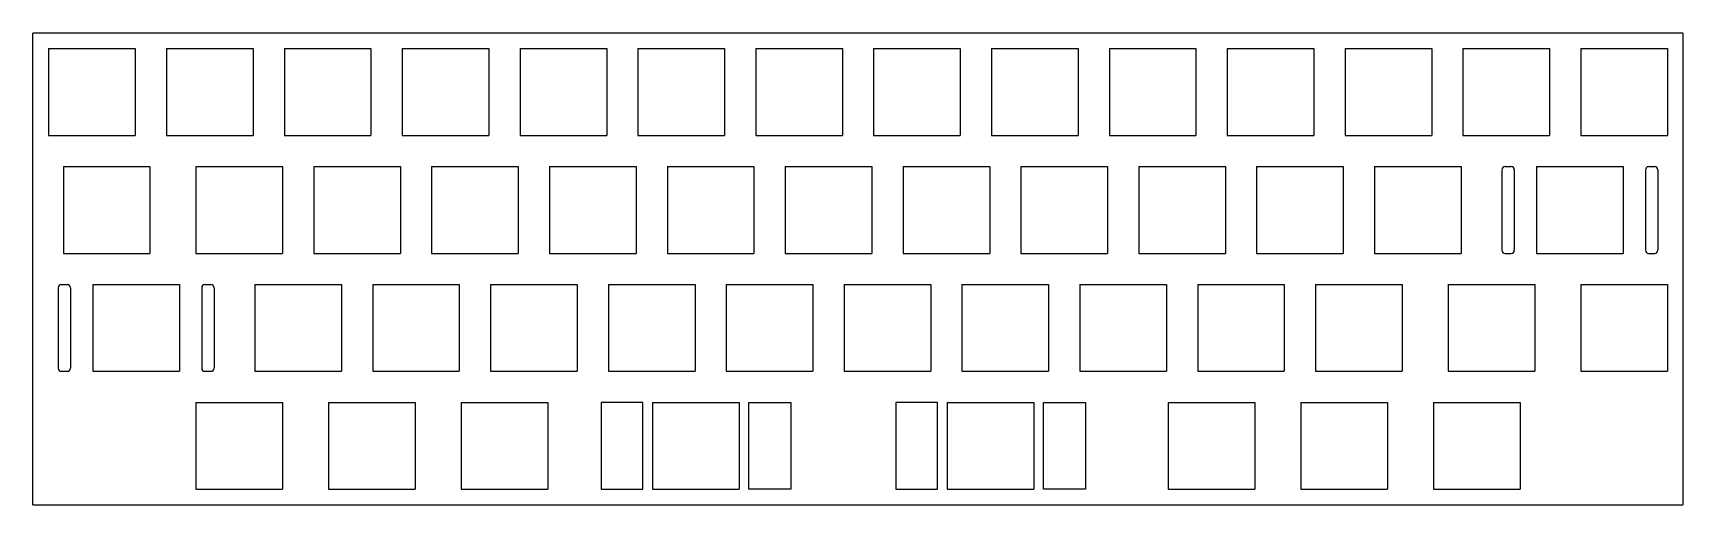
# Model space of a CAD drawing. Header units: millimetres. Extents: x 9 to 275, y 37 to 114.
import ezdxf

# ---------------------------------------------------------------- set-up
doc = ezdxf.new("R2010")
doc.units = ezdxf.units.MM

msp = doc.modelspace()

# ---------------------------------------------------------------- linework, layer by layer
for p, q in [((275.27, 113.69), (8.57, 113.69)), ((8.57, 37.49), (8.57, 113.69)), ((275.27, 113.69), (275.27, 37.49)), ((11.1, 111.17), (25.1, 111.17)), ((11.1, 111.17), (11.1, 97.17)), ((25.1, 111.17), (25.1, 97.17)), ((30.15, 111.17), (44.15, 111.17)), ((30.15, 111.17), (30.15, 97.17)), ((44.15, 111.17), (44.15, 97.17)), ((49.2, 111.17), (63.2, 111.17)), ((49.2, 111.17), (49.2, 97.17)), ((63.2, 111.17), (63.2, 97.17)), ((68.25, 111.17), (82.25, 111.17)), ((68.25, 111.17), (68.25, 97.17)), ((82.25, 111.17), (82.25, 97.17)), ((87.3, 111.17), (101.3, 111.17)), ((87.3, 111.17), (87.3, 97.17)), ((101.3, 111.17), (101.3, 97.17)), ((106.35, 111.17), (120.35, 111.17)), ((106.35, 111.17), (106.35, 97.17)), ((120.35, 111.17), (120.35, 97.17)), ((125.4, 111.17), (139.4, 111.17)), ((125.4, 111.17), (125.4, 97.17)), ((139.4, 111.17), (139.4, 97.17)), ((144.45, 111.17), (158.45, 111.17)), ((144.45, 111.17), (144.45, 97.17)), ((158.45, 111.17), (158.45, 97.17)), ((163.5, 111.17), (177.5, 111.17)), ((163.5, 111.17), (163.5, 97.17)), ((177.5, 111.17), (177.5, 97.17)), ((182.55, 111.17), (196.55, 111.17)), ((182.55, 111.17), (182.55, 97.17)), ((196.55, 111.17), (196.55, 97.17)), ((201.6, 111.17), (215.6, 111.17)), ((201.6, 111.17), (201.6, 97.17)), ((215.6, 111.17), (215.6, 97.17)), ((220.65, 111.17), (234.65, 111.17)), ((220.65, 111.17), (220.65, 97.17)), ((234.65, 111.17), (234.65, 97.17)), ((239.7, 111.17), (253.7, 111.17)), ((239.7, 111.17), (239.7, 97.17)), ((253.7, 111.17), (253.7, 97.17)), ((258.75, 111.17), (272.75, 111.17)), ((258.75, 111.17), (258.75, 97.17)), ((272.75, 111.17), (272.75, 97.17)), ((11.1, 97.17), (25.1, 97.17)), ((30.15, 97.17), (44.15, 97.17)), ((49.2, 97.17), (63.2, 97.17)), ((68.25, 97.17), (82.25, 97.17)), ((87.3, 97.17), (101.3, 97.17)), ((106.35, 97.17), (120.35, 97.17)), ((125.4, 97.17), (139.4, 97.17)), ((144.45, 97.17), (158.45, 97.17)), ((163.5, 97.17), (177.5, 97.17)), ((182.55, 97.17), (196.55, 97.17)), ((201.6, 97.17), (215.6, 97.17)), ((220.65, 97.17), (234.65, 97.17)), ((239.7, 97.17), (253.7, 97.17)), ((258.75, 97.17), (272.75, 97.17)), ((13.48, 92.12), (27.48, 92.12)), ((13.48, 92.12), (13.48, 78.12)), ((27.48, 92.12), (27.48, 78.12)), ((34.91, 92.12), (48.91, 92.12)), ((34.91, 92.12), (34.91, 78.12)), ((48.91, 92.12), (48.91, 78.12)), ((53.96, 92.12), (67.96, 92.12)), ((53.96, 92.12), (53.96, 78.12)), ((67.96, 92.12), (67.96, 78.12)), ((73.01, 92.12), (87.01, 92.12)), ((73.01, 92.12), (73.01, 78.12)), ((87.01, 92.12), (87.01, 78.12)), ((92.06, 92.12), (106.06, 92.12)), ((92.06, 92.12), (92.06, 78.12)), ((106.06, 92.12), (106.06, 78.12)), ((111.11, 92.12), (125.11, 92.12)), ((111.11, 92.12), (111.11, 78.12)), ((125.11, 92.12), (125.11, 78.12)), ((130.16, 92.12), (144.16, 92.12)), ((130.16, 92.12), (130.16, 78.12)), ((144.16, 92.12), (144.16, 78.12)), ((149.21, 92.12), (163.21, 92.12)), ((149.21, 92.12), (149.21, 78.12)), ((163.21, 92.12), (163.21, 78.12)), ((168.26, 92.12), (182.26, 92.12)), ((168.26, 92.12), (168.26, 78.12)), ((182.26, 92.12), (182.26, 78.12)), ((187.31, 92.12), (201.31, 92.12)), ((187.31, 92.12), (187.31, 78.12)), ((201.31, 92.12), (201.31, 78.12)), ((206.36, 92.12), (220.36, 92.12)), ((206.36, 92.12), (206.36, 78.12)), ((220.36, 92.12), (220.36, 78.12)), ((225.41, 92.12), (239.41, 92.12)), ((225.41, 92.12), (225.41, 78.12)), ((239.41, 92.12), (239.41, 78.12)), ((246, 91.62), (246, 78.62)), ((246.5, 92.12), (247.5, 92.12)), ((248, 91.62), (248, 78.62)), ((251.6, 92.12), (265.6, 92.12)), ((251.6, 92.12), (251.6, 78.12)), ((265.6, 92.12), (265.6, 78.12)), ((269.2, 91.62), (269.2, 78.62)), ((269.7, 92.12), (270.7, 92.12)), ((271.2, 91.62), (271.2, 78.62)), ((13.48, 78.12), (27.48, 78.12)), ((34.91, 78.12), (48.91, 78.12)), ((53.96, 78.12), (67.96, 78.12)), ((73.01, 78.12), (87.01, 78.12)), ((92.06, 78.12), (106.06, 78.12)), ((111.11, 78.12), (125.11, 78.12)), ((130.16, 78.12), (144.16, 78.12)), ((149.21, 78.12), (163.21, 78.12)), ((168.26, 78.12), (182.26, 78.12)), ((187.31, 78.12), (201.31, 78.12)), ((206.36, 78.12), (220.36, 78.12)), ((225.41, 78.12), (239.41, 78.12)), ((246.5, 78.12), (247.5, 78.12)), ((251.6, 78.12), (265.6, 78.12)), ((269.7, 78.12), (270.7, 78.12)), ((12.64, 72.57), (12.64, 59.57)), ((13.14, 73.07), (14.14, 73.07)), ((14.64, 72.57), (14.64, 59.57)), ((18.24, 73.07), (32.24, 73.07)), ((18.24, 73.07), (18.24, 59.07)), ((32.24, 73.07), (32.24, 59.07)), ((35.84, 72.57), (35.84, 59.57)), ((36.34, 73.07), (37.34, 73.07)), ((37.84, 72.57), (37.84, 59.57)), ((44.43, 73.07), (58.43, 73.07)), ((44.43, 73.07), (44.43, 59.07)), ((58.43, 73.07), (58.43, 59.07)), ((63.48, 73.07), (77.48, 73.07)), ((63.48, 73.07), (63.48, 59.07)), ((77.48, 73.07), (77.48, 59.07)), ((82.53, 73.07), (96.53, 73.07)), ((82.53, 73.07), (82.53, 59.07)), ((96.53, 73.07), (96.53, 59.07)), ((101.58, 73.07), (115.58, 73.07)), ((101.58, 73.07), (101.58, 59.07)), ((115.58, 73.07), (115.58, 59.07)), ((120.63, 73.07), (134.63, 73.07)), ((120.63, 73.07), (120.63, 59.07)), ((134.63, 73.07), (134.63, 59.07)), ((139.68, 73.07), (153.68, 73.07)), ((139.68, 73.07), (139.68, 59.07)), ((153.68, 73.07), (153.68, 59.07)), ((158.73, 73.07), (172.73, 73.07)), ((158.73, 73.07), (158.73, 59.07)), ((172.73, 73.07), (172.73, 59.07)), ((177.78, 73.07), (191.78, 73.07)), ((177.78, 73.07), (177.78, 59.07)), ((191.78, 73.07), (191.78, 59.07)), ((196.83, 73.07), (210.83, 73.07)), ((196.83, 73.07), (196.83, 59.07)), ((210.83, 73.07), (210.83, 59.07)), ((215.88, 73.07), (229.88, 73.07)), ((215.88, 73.07), (215.88, 59.07)), ((229.88, 73.07), (229.88, 59.07)), ((237.31, 73.07), (251.31, 73.07)), ((237.31, 73.07), (237.31, 59.07)), ((251.31, 73.07), (251.31, 59.07)), ((258.75, 73.07), (272.75, 73.07)), ((258.75, 73.07), (258.75, 59.07)), ((272.75, 73.07), (272.75, 59.07)), ((13.14, 59.07), (14.14, 59.07)), ((18.24, 59.07), (32.24, 59.07)), ((36.34, 59.07), (37.34, 59.07)), ((44.43, 59.07), (58.43, 59.07)), ((63.48, 59.07), (77.48, 59.07)), ((82.53, 59.07), (96.53, 59.07)), ((101.58, 59.07), (115.58, 59.07)), ((120.63, 59.07), (134.63, 59.07)), ((139.68, 59.07), (153.68, 59.07)), ((158.73, 59.07), (172.73, 59.07)), ((177.78, 59.07), (191.78, 59.07)), ((196.83, 59.07), (210.83, 59.07)), ((215.88, 59.07), (229.88, 59.07)), ((237.31, 59.07), (251.31, 59.07)), ((258.75, 59.07), (272.75, 59.07)), ((34.91, 54.02), (48.91, 54.02)), ((34.91, 54.02), (34.91, 40.02)), ((48.91, 54.02), (48.91, 40.02)), ((56.34, 54.02), (70.34, 54.02)), ((56.34, 54.02), (56.34, 40.02)), ((70.34, 54.02), (70.34, 40.02)), ((77.77, 54.02), (91.77, 54.02)), ((77.77, 54.02), (77.77, 40.02)), ((91.77, 54.02), (91.77, 40.02)), ((100.41, 54.02), (100.41, 40.02)), ((107.16, 54.02), (100.41, 54.02)), ((107.16, 40.02), (107.16, 54.02)), ((108.73, 54.02), (122.73, 54.02)), ((108.73, 54.02), (108.73, 40.02)), ((122.73, 54.02), (122.73, 40.02)), ((124.29, 40.02), (124.29, 54.02)), ((124.29, 54.02), (131.04, 54.02)), ((131.04, 54.02), (131.04, 40.02)), ((148.04, 54.02), (148.04, 40.02)), ((154.79, 54.02), (148.04, 54.02)), ((154.79, 40.02), (154.79, 54.02)), ((156.35, 54.02), (170.35, 54.02)), ((156.35, 54.02), (156.35, 40.02)), ((170.35, 54.02), (170.35, 40.02)), ((171.92, 40.02), (171.92, 54.02)), ((171.92, 54.02), (178.67, 54.02)), ((178.67, 54.02), (178.67, 40.02)), ((192.07, 54.02), (206.07, 54.02)), ((192.07, 54.02), (192.07, 40.02)), ((206.07, 54.02), (206.07, 40.02)), ((213.5, 54.02), (227.5, 54.02)), ((213.5, 54.02), (213.5, 40.02)), ((227.5, 54.02), (227.5, 40.02)), ((234.93, 54.02), (248.93, 54.02)), ((234.93, 54.02), (234.93, 40.02)), ((248.93, 54.02), (248.93, 40.02)), ((34.91, 40.02), (48.91, 40.02)), ((56.34, 40.02), (70.34, 40.02)), ((77.77, 40.02), (91.77, 40.02)), ((100.41, 40.02), (107.16, 40.02)), ((108.73, 40.02), (122.73, 40.02)), ((131.04, 40.02), (124.29, 40.02)), ((148.04, 40.02), (154.79, 40.02)), ((156.35, 40.02), (170.35, 40.02)), ((178.67, 40.02), (171.92, 40.02)), ((192.07, 40.02), (206.07, 40.02)), ((213.5, 40.02), (227.5, 40.02)), ((234.93, 40.02), (248.93, 40.02)), ((8.57, 37.49), (275.27, 37.49))]:
    msp.add_line(p, q)
for centre, radius, start, end in [((11.1, 111.17), 0, 90, 180), ((25.1, 111.17), 0, 0, 90), ((30.15, 111.17), 0, 90, 180), ((44.15, 111.17), 0, 0, 90), ((49.2, 111.17), 0, 90, 180), ((63.2, 111.17), 0, 0, 90), ((68.25, 111.17), 0, 90, 180), ((82.25, 111.17), 0, 0, 90), ((87.3, 111.17), 0, 90, 180), ((101.3, 111.17), 0, 0, 90), ((106.35, 111.17), 0, 90, 180), ((120.35, 111.17), 0, 0, 90), ((125.4, 111.17), 0, 90, 180), ((139.4, 111.17), 0, 0, 90), ((144.45, 111.17), 0, 90, 180), ((158.45, 111.17), 0, 0, 90), ((163.5, 111.17), 0, 90, 180), ((177.5, 111.17), 0, 0, 90), ((182.55, 111.17), 0, 90, 180), ((196.55, 111.17), 0, 0, 90), ((201.6, 111.17), 0, 90, 180), ((215.6, 111.17), 0, 0, 90), ((220.65, 111.17), 0, 90, 180), ((234.65, 111.17), 0, 0, 90), ((239.7, 111.17), 0, 90, 180), ((253.7, 111.17), 0, 0, 90), ((258.75, 111.17), 0, 90, 180), ((11.1, 97.17), 0, 180, 270), ((25.1, 97.17), 0, 270, 0), ((30.15, 97.17), 0, 180, 270), ((44.15, 97.17), 0, 270, 0), ((49.2, 97.17), 0, 180, 270), ((63.2, 97.17), 0, 270, 0), ((68.25, 97.17), 0, 180, 270), ((82.25, 97.17), 0, 270, 0), ((87.3, 97.17), 0, 180, 270), ((101.3, 97.17), 0, 270, 0), ((106.35, 97.17), 0, 180, 270), ((120.35, 97.17), 0, 270, 0), ((125.4, 97.17), 0, 180, 270), ((139.4, 97.17), 0, 270, 0), ((144.45, 97.17), 0, 180, 270), ((158.45, 97.17), 0, 270, 0), ((163.5, 97.17), 0, 180, 270), ((177.5, 97.17), 0, 270, 0), ((182.55, 97.17), 0, 180, 270), ((196.55, 97.17), 0, 270, 0), ((201.6, 97.17), 0, 180, 270), ((215.6, 97.17), 0, 270, 0), ((220.65, 97.17), 0, 180, 270), ((234.65, 97.17), 0, 270, 0), ((239.7, 97.17), 0, 180, 270), ((253.7, 97.17), 0, 270, 0), ((258.75, 97.17), 0, 180, 270), ((272.75, 97.17), 0, 270, 0), ((13.48, 92.12), 0, 90, 180), ((27.48, 92.12), 0, 0, 90), ((34.91, 92.12), 0, 90, 180), ((48.91, 92.12), 0, 0, 90), ((53.96, 92.12), 0, 90, 180), ((67.96, 92.12), 0, 0, 90), ((73.01, 92.12), 0, 90, 180), ((87.01, 92.12), 0, 0, 90), ((92.06, 92.12), 0, 90, 180), ((106.06, 92.12), 0, 0, 90), ((111.11, 92.12), 0, 90, 180), ((125.11, 92.12), 0, 0, 90), ((130.16, 92.12), 0, 90, 180), ((144.16, 92.12), 0, 0, 90), ((149.21, 92.12), 0, 90, 180), ((163.21, 92.12), 0, 0, 90), ((168.26, 92.12), 0, 90, 180), ((182.26, 92.12), 0, 0, 90), ((187.31, 92.12), 0, 90, 180), ((201.31, 92.12), 0, 0, 90), ((206.36, 92.12), 0, 90, 180), ((220.36, 92.12), 0, 0, 90), ((225.41, 92.12), 0, 90, 180), ((239.41, 92.12), 0, 0, 90), ((246.5, 91.62), 0.5, 90, 180), ((247.5, 91.62), 0.5, 0, 90), ((251.6, 92.12), 0, 90, 180), ((265.6, 92.12), 0, 0, 90), ((269.7, 91.62), 0.5, 90, 180), ((270.7, 91.62), 0.5, 0, 90), ((13.48, 78.12), 0, 180, 270), ((27.48, 78.12), 0, 270, 0), ((34.91, 78.12), 0, 180, 270), ((48.91, 78.12), 0, 270, 0), ((53.96, 78.12), 0, 180, 270), ((67.96, 78.12), 0, 270, 0), ((73.01, 78.12), 0, 180, 270), ((87.01, 78.12), 0, 270, 0), ((92.06, 78.12), 0, 180, 270), ((106.06, 78.12), 0, 270, 0), ((111.11, 78.12), 0, 180, 270), ((125.11, 78.12), 0, 270, 0), ((130.16, 78.12), 0, 180, 270), ((144.16, 78.12), 0, 270, 0), ((149.21, 78.12), 0, 180, 270), ((163.21, 78.12), 0, 270, 0), ((168.26, 78.12), 0, 180, 270), ((182.26, 78.12), 0, 270, 0), ((187.31, 78.12), 0, 180, 270), ((201.31, 78.12), 0, 270, 0), ((206.36, 78.12), 0, 180, 270), ((220.36, 78.12), 0, 270, 0), ((225.41, 78.12), 0, 180, 270), ((239.41, 78.12), 0, 270, 0), ((246.5, 78.62), 0.5, 180, 270), ((247.5, 78.62), 0.5, 270, 0), ((251.6, 78.12), 0, 180, 270), ((265.6, 78.12), 0, 270, 0), ((269.7, 78.62), 0.5, 180, 270), ((270.7, 78.62), 0.5, 270, 0), ((13.14, 72.57), 0.5, 90, 180), ((14.14, 72.57), 0.5, 0, 90), ((18.24, 73.07), 0, 90, 180), ((32.24, 73.07), 0, 0, 90), ((36.34, 72.57), 0.5, 90, 180), ((37.34, 72.57), 0.5, 0, 90), ((44.43, 73.07), 0, 90, 180), ((58.43, 73.07), 0, 0, 90), ((63.48, 73.07), 0, 90, 180), ((77.48, 73.07), 0, 0, 90), ((82.53, 73.07), 0, 90, 180), ((96.53, 73.07), 0, 0, 90), ((101.58, 73.07), 0, 90, 180), ((115.58, 73.07), 0, 0, 90), ((120.63, 73.07), 0, 90, 180), ((134.63, 73.07), 0, 0, 90), ((139.68, 73.07), 0, 90, 180), ((153.68, 73.07), 0, 0, 90), ((158.73, 73.07), 0, 90, 180), ((172.73, 73.07), 0, 0, 90), ((177.78, 73.07), 0, 90, 180), ((191.78, 73.07), 0, 0, 90), ((196.83, 73.07), 0, 90, 180), ((210.83, 73.07), 0, 0, 90), ((215.88, 73.07), 0, 90, 180), ((229.88, 73.07), 0, 0, 90), ((237.31, 73.07), 0, 90, 180), ((251.31, 73.07), 0, 0, 90), ((258.75, 73.07), 0, 90, 180), ((272.75, 73.07), 0, 0, 90), ((13.14, 59.57), 0.5, 180, 270), ((14.14, 59.57), 0.5, 270, 0), ((18.24, 59.07), 0, 180, 270), ((32.24, 59.07), 0, 270, 0), ((36.34, 59.57), 0.5, 180, 270), ((37.34, 59.57), 0.5, 270, 0), ((44.43, 59.07), 0, 180, 270), ((58.43, 59.07), 0, 270, 0), ((63.48, 59.07), 0, 180, 270), ((77.48, 59.07), 0, 270, 0), ((82.53, 59.07), 0, 180, 270), ((96.53, 59.07), 0, 270, 0), ((101.58, 59.07), 0, 180, 270), ((115.58, 59.07), 0, 270, 0), ((120.63, 59.07), 0, 180, 270), ((134.63, 59.07), 0, 270, 0), ((139.68, 59.07), 0, 180, 270), ((153.68, 59.07), 0, 270, 0), ((158.73, 59.07), 0, 180, 270), ((172.73, 59.07), 0, 270, 0), ((177.78, 59.07), 0, 180, 270), ((191.78, 59.07), 0, 270, 0), ((196.83, 59.07), 0, 180, 270), ((210.83, 59.07), 0, 270, 0), ((215.88, 59.07), 0, 180, 270), ((229.88, 59.07), 0, 270, 0), ((237.31, 59.07), 0, 180, 270), ((251.31, 59.07), 0, 270, 0), ((258.75, 59.07), 0, 180, 270), ((272.75, 59.07), 0, 270, 0), ((34.91, 54.02), 0, 90, 180), ((48.91, 54.02), 0, 0, 90), ((56.34, 54.02), 0, 90, 180), ((70.34, 54.02), 0, 0, 90), ((77.77, 54.02), 0, 90, 180), ((91.77, 54.02), 0, 0, 90), ((108.73, 54.02), 0, 90, 180), ((122.73, 54.02), 0, 0, 90), ((156.35, 54.02), 0, 90, 180), ((170.35, 54.02), 0, 0, 90), ((192.07, 54.02), 0, 90, 180), ((206.07, 54.02), 0, 0, 90), ((213.5, 54.02), 0, 90, 180), ((227.5, 54.02), 0, 0, 90), ((234.93, 54.02), 0, 90, 180), ((248.93, 54.02), 0, 0, 90), ((100.41, 53.02), 0, 90, 180), ((107.16, 53.02), 0, 0, 90), ((124.29, 53.02), 0, 90, 180), ((131.04, 53.02), 0, 0, 90), ((148.04, 53.02), 0, 90, 180), ((154.79, 53.02), 0, 0, 90), ((171.92, 53.02), 0, 90, 180), ((178.67, 53.02), 0, 0, 90), ((48.91, 40.02), 0, 270, 0), ((56.34, 40.02), 0, 180, 270), ((70.34, 40.02), 0, 270, 0), ((77.77, 40.02), 0, 180, 270), ((91.77, 40.02), 0, 270, 0), ((108.73, 40.02), 0, 180, 270), ((122.73, 40.02), 0, 270, 0), ((156.35, 40.02), 0, 180, 270), ((170.35, 40.02), 0, 270, 0), ((192.07, 40.02), 0, 180, 270), ((206.07, 40.02), 0, 270, 0), ((213.5, 40.02), 0, 180, 270), ((227.5, 40.02), 0, 270, 0), ((234.93, 40.02), 0, 180, 270), ((248.93, 40.02), 0, 270, 0)]:
    msp.add_arc(centre, radius, start, end)

doc.saveas('drawing.dxf')
